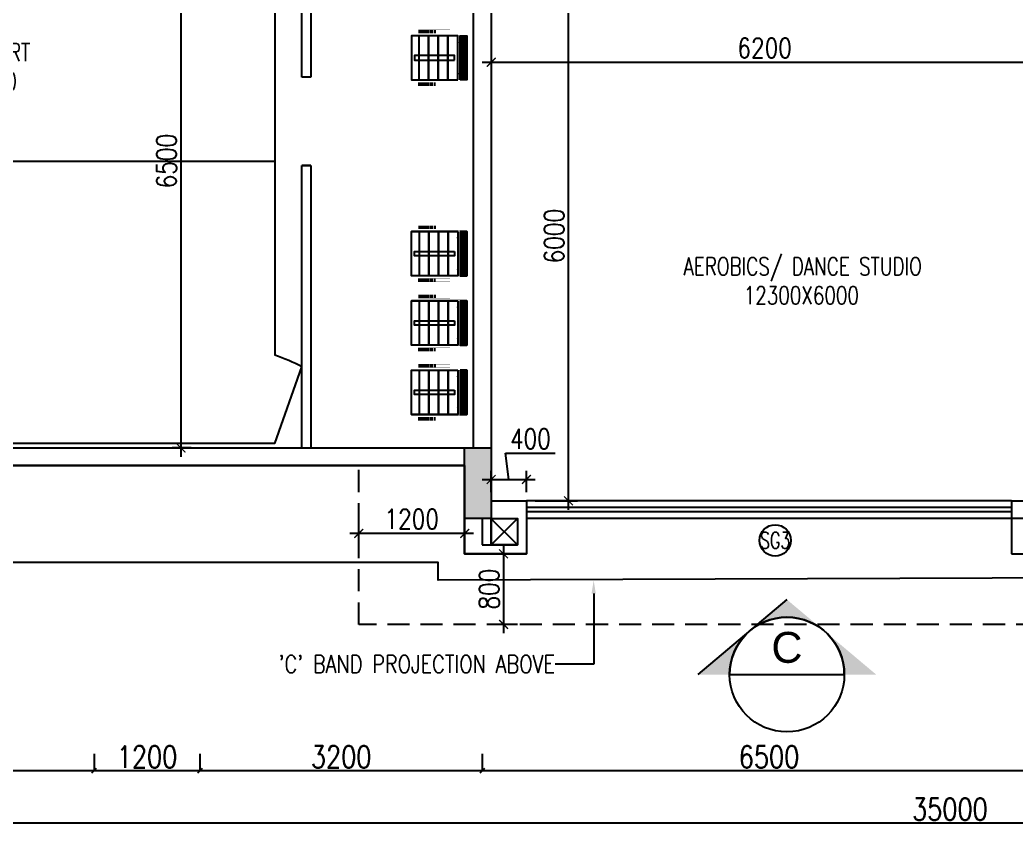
# Model space of a CAD drawing. Extents: x -32840 to 422982, y 280745 to 888746.
# Drawn here: x 85637 to 96928, y 801214 to 810338 of the extents above; entities that cross this region are included whole.
import ezdxf
from ezdxf import colors
from ezdxf.entities.mleader import LeaderData, LeaderLine
from ezdxf.enums import TextEntityAlignment as Align
from ezdxf.math import Vec2, Vec3

# ---------------------------------------------------------------- set-up
doc = ezdxf.new("R2010")
doc.units = 0
doc.header["$LTSCALE"] = 1000
doc.header["$PDMODE"] = 3
doc.linetypes.add('CONTINOUS', pattern=[0])
doc.linetypes.add('HIDDEN', pattern=[0.375, 0.25, -0.125])
doc.layers.get('Defpoints').update_dxf_attribs({"linetype": 'HIDDEN'})
doc.layers.add('A-Area duct', color=50, linetype='Continuous', plot=False)
for name, color, linetype in [('A-Chejja', 5, 'HIDDEN'), ('A-COURTS', 2, 'Continuous'), ('a-dim', 3, 'Continuous'), ('A-DOOR', 1, 'Continuous'), ('A-duct', 1, 'Continuous'), ('A-Floor Projection', 5, 'CONTINOUS'), ('A-RD', 6, 'Continuous'), ('A-Tag LVl', 2, 'Continuous'), ('A-TAG-DW', 2, 'Continuous'), ('A-TXT', 6, 'Continuous'), ('A-WAL', 7, 'Continuous'), ('A-WALL', 7, 'CONTINOUS'), ('a-win', 1, 'Continuous'), ('Dimension', 7, 'Continuous'), ('FURN', 11, 'Continuous'), ('S-RCWALL', 10, 'Continuous'), ('S-RCWALL HATCH', 165, 'Continuous')]:
    doc.layers.add(name, color=color, linetype=linetype)
doc.layers.add('A-Dim grid', color=3, linetype='Continuous', transparency=0.5)
doc.styles.add('Arial', font='arial.ttf')
doc.styles.add('ROMANS', font='romans.shx', dxfattribs={"width": 0.8})
doc.dimstyles.new('A-Dim Grid', dxfattribs={"dimscale": 100, "dimtxt": 2.5, "dimasz": 0.5, "dimexe": 0, "dimexo": 0, "dimgap": 0.3, "dimtad": 1, "dimdec": 0, "dimlfac": -0.01, "dimzin": 3, "dimdsep": 46, "dimtxsty": 'ROMANS', "dimblk": 'OBLIQUE', "dimcen": 5, "dimclrd": 256, "dimclre": 8, "dimclrt": 4, "dimadec": 0, "dimazin": 0, "dimtfac": 1, "dimtdec": 0, "dimtix": 1, "dimtmove": 1, "dimatfit": 3, "dimfxl": 1, "dimfrac": 2, "dimtolj": 1, "dimtzin": 3, "dimlwd": -1, "dimarcsym": 0})
doc.dimstyles.new('dim-1', dxfattribs={"dimscale": 100, "dimtxt": 2.25, "dimasz": 1, "dimexe": 1, "dimexo": 1, "dimgap": 0.5, "dimtad": 1, "dimdec": 0, "dimzin": 3, "dimdsep": 46, "dimtxsty": 'ROMANS', "dimblk": 'ARCHTICK', "dimcen": 0.0625, "dimdle": 1, "dimclrd": 256, "dimclre": 256, "dimclrt": 6, "dimadec": 0, "dimazin": 0, "dimtfac": 1, "dimtdec": 0, "dimtix": 1, "dimtmove": 1, "dimatfit": 3, "dimfxl": 1, "dimfrac": 2, "dimtolj": 1, "dimtzin": 3, "dimarcsym": 0})

# ---------------------------------------------------------------- blocks, each defined once
blk = doc.blocks.new('A$C015D4CAF')
at = {"layer": 'A-COURTS'}
for p, q in [((5400, 9750), (1000, 9750)), ((3200, 4875), (3200, 9750)), ((1000, 5875), (0, 5875)), ((1000, 4875), (1000, 5875)), ((5400, 4875), (5400, 5875)), ((5400, 5875), (6400, 5875)), ((6400, 4875), (0, 4875))]:
    blk.add_line(p, q, dxfattribs=at)
for points in [[(0, 9750), (868, 10056, -0.037681), (1000, 9750, 5.347459)], [(6400, 9750), (5532, 10056, 0.037681), (5400, 9750, -5.347459)]]:
    blk.add_lwpolyline(points, format="xyb", dxfattribs=at)
blk.add_lwpolyline([(0, 9750), (0, 9750), (0, 0), (6400, 0), (6400, 9750)], dxfattribs=at)
blk = doc.blocks.new('RD')
at = {"style": 'ROMANS', "width": 0.75}
for tag, p in [('RT', (10.24, 14.08)), ('SZ', (10.24, 2.74))]:
    blk.add_attdef(tag, text='', height=9, dxfattribs=at).set_placement(p, align=Align.CENTER)
blk = doc.blocks.new('A$C3a6e2320')
at = {"layer": 'FURN'}
for p, q in [((570, 628), (68, 628)), ((570, 626), (68, 626)), ((570, 623), (68, 623)), ((570, 616), (68, 616)), ((570, 605), (68, 605)), ((570, 589), (68, 589)), ((570, 572), (68, 572)), ((570, 419), (68, 419)), ((570, 414), (68, 414)), ((1, 266), (38, 266)), ((1, 238), (38, 238)), ((570, 310), (68, 310)), ((570, 305), (68, 305)), ((637, 266), (600, 266)), ((637, 238), (600, 238)), ((1, 217), (38, 217)), ((1, 191), (38, 191)), ((1, 171), (38, 171)), ((1, 155), (38, 155)), ((1, 140), (38, 140)), ((1, 125), (38, 125)), ((1, 114), (38, 114)), ((570, 200), (68, 200)), ((570, 195), (68, 195)), ((637, 217), (600, 217)), ((637, 191), (600, 191)), ((637, 171), (600, 171)), ((637, 155), (600, 155)), ((637, 140), (600, 140)), ((637, 125), (600, 125)), ((637, 114), (600, 114)), ((1, 106), (38, 106)), ((1, 99), (38, 99)), ((1, 95), (38, 95)), ((1, 92), (38, 92)), ((1, 90), (38, 90)), ((637, 106), (600, 106)), ((637, 99), (600, 99)), ((637, 95), (600, 95)), ((637, 92), (600, 92)), ((637, 90), (600, 90))]:
    blk.add_line(p, q, dxfattribs=at)
for points, const_width in [([(56, 1), (68, 1), (68, 630), (56, 630)], 1), ([(582, 1), (582, 630), (570, 630), (570, 1)], 1), ([(1, 88), (38, 88), (38, 438), (1, 438)], 1.5), ([(38, 413), (56, 413), (56, 401), (38, 401)], 0.5), ([(600, 413), (582, 413), (582, 401), (600, 401)], 0.5), ([(637, 88), (600, 88), (600, 438), (637, 438)], 1.5), ([(38, 113), (56, 113), (56, 126), (38, 126)], 0.5), ([(600, 113), (582, 113), (582, 126), (600, 126)], 0.5)]:
    blk.add_lwpolyline(points, close=True, dxfattribs=dict(at, const_width=const_width))
for points in [[(570, 555), (68, 555), (68, 630), (570, 630)], [(570, 526), (68, 526), (68, 1), (570, 1)], [(344, 488), (294, 488), (294, 38), (344, 38)]]:
    blk.add_lwpolyline(points, close=True, dxfattribs=at)
for points in [[(138, 525, -0.015936), (144, 526)], [(494, 526, -0.007067), (507, 525)]]:
    blk.add_lwpolyline(points, format="xyb", dxfattribs=at)
blk.add_lwpolyline([(570, 89), (68, 89)], dxfattribs=at)
blk = doc.blocks.new('TAG-DOOR-WINOW')
blk.add_circle((0, 0), 2.37)
at = {"color": 6, "style": 'ROMANS', "width": 0.7}
blk.add_attdef('DW', text='', height=2.5, dxfattribs=at).set_placement((0, 0), align=Align.MIDDLE_CENTER)
blk = doc.blocks.new('TAG-SEC')
blk.add_line((-6.5, 0), (6.5, 0))
blk.add_circle((0, 0), 6.5)
at = {"color": 6, "style": 'Arial'}
blk.add_attdef('88', text='', height=3.5, dxfattribs=at).set_placement((0, 3.08), align=Align.MIDDLE_CENTER)
at = {"color": 6, "style": 'ROMANS', "width": 0.708488}
blk.add_attdef('X8-X-8888', text='', height=1.75, dxfattribs=at).set_placement((-5.58, -2.55), (5.58, -2.55), align=Align.FIT)
blk = doc.blocks.new('A$Ce1edbb18')
at = {"layer": 'A-Tag LVl'}
h = blk.add_hatch(color=256, dxfattribs=at)
h.paths.add_polyline_path([(14742, -15568), (15103, -15568, -0.2206), (15333, -15071)])
h.paths.add_polyline_path([(15753, -14719), (15337, -15068, -0.175251), (15753, -14918, -0.175251), (16169, -15068)])
h.paths.add_polyline_path([(16173, -15071, -0.2206), (16403, -15568), (16764, -15568)])
blk.add_line((15753, -14719), (14742, -15568), dxfattribs=at)
blk.add_arc((15753, -15568), 650, 0, 180, dxfattribs=at)
at = {"layer": 'A-Tag LVl', "xscale": 100, "yscale": 100, "zscale": 100}
blk.add_blockref('TAG-SEC', (15753, -15568), dxfattribs=at).add_auto_attribs({'88': 'C'})
blk = doc.blocks.new('_ArchTick')
at = {"color": 0, "linetype": 'ByBlock', "const_width": 0.15}
blk.add_lwpolyline([(-0.5, -0.5), (0.5, 0.5)], dxfattribs=at)
blk = doc.blocks.new('*D1307')
at = {"layer": 'a-dim', "lineweight": -2, "transparency": 16777216}
for p, q in [((91178, 805130, 0), (91142, 805429, 0)), ((91142, 805429, 0), (91705, 805429, 0)), ((90978, 804988, 0), (90978, 805230, 0)), ((91378, 804988, 0), (91378, 805230, 0)), ((90878, 805130, 0), (91478, 805130, 0))]:
    blk.add_line(p, q, dxfattribs=at)
at = {"layer": 'Defpoints', "color": 0, "transparency": 16777216}
for p in [(91378, 805130, 0), (90978, 804888, 0), (91378, 804888, 0)]:
    blk.add_point(p, dxfattribs=at)
at = {"layer": 'a-dim', "lineweight": -2, "transparency": 16777216, "xscale": 100, "yscale": 100, "zscale": 100, "rotation": 180}
blk.add_blockref('_ArchTick', (90978, 805130, 0), dxfattribs=at)
at = {"layer": 'a-dim', "lineweight": -2, "transparency": 16777216, "xscale": 100, "yscale": 100, "zscale": 100}
blk.add_blockref('_ArchTick', (91378, 805130, 0), dxfattribs=at)
at = {"layer": 'a-dim', "color": 6, "transparency": 16777216, "insert": (91423, 805592, 0), "char_height": 225, "attachment_point": 5, "style": 'ROMANS'}
blk.add_mtext('\\A1;400', dxfattribs=at)
blk = doc.blocks.new('*D1309')
at = {"layer": 'a-dim', "lineweight": -2, "transparency": 16777216}
for p, q in [((91856, 804788, 0), (91856, 810988, 0)), ((91078, 810888, 0), (91956, 810888, 0)), ((91478, 804888, 0), (91956, 804888, 0))]:
    blk.add_line(p, q, dxfattribs=at)
at = {"layer": 'Defpoints', "color": 0, "transparency": 16777216}
for p in [(90978, 810888, 0), (91856, 810888, 0), (91378, 804888, 0)]:
    blk.add_point(p, dxfattribs=at)
at = {"layer": 'a-dim', "lineweight": -2, "transparency": 16777216, "xscale": 100, "yscale": 100, "zscale": 100}
for p, rotation in [((91856, 810888, 0), 90), ((91856, 804888, 0), 270)]:
    blk.add_blockref('_ArchTick', p, dxfattribs=dict(at, rotation=rotation))
at = {"layer": 'a-dim', "color": 6, "transparency": 16777216, "insert": (91693, 807888, 0), "char_height": 225, "attachment_point": 5, "rotation": 90, "style": 'ROMANS'}
blk.add_mtext('\\A1;6000', dxfattribs=at)
blk = doc.blocks.new('*D1310')
at = {"layer": 'a-dim', "lineweight": -2, "transparency": 16777216}
for p, q in [((97178, 810988, 0), (97178, 809758, 0)), ((90978, 810788, 0), (90978, 809758, 0)), ((90878, 809858, 0), (97278, 809858, 0))]:
    blk.add_line(p, q, dxfattribs=at)
at = {"layer": 'Defpoints', "color": 0, "transparency": 16777216}
for p in [(97178, 811088, 0), (90978, 810888, 0), (97178, 809858, 0)]:
    blk.add_point(p, dxfattribs=at)
at = {"layer": 'a-dim', "lineweight": -2, "transparency": 16777216, "xscale": 100, "yscale": 100, "zscale": 100, "rotation": 180}
blk.add_blockref('_ArchTick', (90978, 809858, 0), dxfattribs=at)
at = {"layer": 'a-dim', "lineweight": -2, "transparency": 16777216, "xscale": 100, "yscale": 100, "zscale": 100}
blk.add_blockref('_ArchTick', (97178, 809858, 0), dxfattribs=at)
at = {"layer": 'a-dim', "color": 6, "transparency": 16777216, "insert": (94078, 810020, 0), "char_height": 225, "attachment_point": 5, "style": 'ROMANS'}
blk.add_mtext('\\A1;6200', dxfattribs=at)
blk = doc.blocks.new('_Oblique')
at = {"color": 0, "linetype": 'ByBlock', "lineweight": -2}
blk.add_line((-0.5, -0.5), (0.5, 0.5), dxfattribs=at)
at = {"color": 0, "linetype": 'ByBlock'}
blk.add_line((-0.5, -0.5), (0.5, 0.5), dxfattribs=at)
blk = doc.blocks.new('*D1259')
at = {"layer": 'A-Dim grid', "color": 8, "lineweight": -2, "transparency": 16777216}
for p, q in [((83578, 802023, 0), (83578, 801832, 0)), ((86478, 802023, 0), (86478, 801832, 0))]:
    blk.add_line(p, q, dxfattribs=at)
at = {"layer": 'A-Dim grid', "transparency": 16777216}
blk.add_line((83578, 801832, 0), (86478, 801832, 0), dxfattribs=at)
at = {"layer": 'Defpoints', "color": 0, "transparency": 16777216}
for p in [(83578, 802023, 0), (86478, 802023, 0), (86478, 801832, 0)]:
    blk.add_point(p, dxfattribs=at)
at = {"layer": 'A-Dim grid', "transparency": 16777216, "xscale": 50, "yscale": 50, "zscale": 50, "rotation": 180}
blk.add_blockref('_Oblique', (83578, 801832, 0), dxfattribs=at)
at = {"layer": 'A-Dim grid', "transparency": 16777216, "xscale": 50, "yscale": 50, "zscale": 50}
blk.add_blockref('_Oblique', (86478, 801832, 0), dxfattribs=at)
at = {"layer": 'A-Dim grid', "color": 4, "transparency": 16777216, "insert": (85028, 801987, 0), "char_height": 250, "attachment_point": 5, "style": 'ROMANS'}
blk.add_mtext('\\A1;2900', dxfattribs=at)
blk = doc.blocks.new('*D1260')
at = {"layer": 'A-Dim grid', "color": 8, "lineweight": -2, "transparency": 16777216}
for p, q in [((86478, 802023, 0), (86478, 801832, 0)), ((87678, 802023, 0), (87678, 801832, 0))]:
    blk.add_line(p, q, dxfattribs=at)
at = {"layer": 'A-Dim grid', "transparency": 16777216}
blk.add_line((86478, 801832, 0), (87678, 801832, 0), dxfattribs=at)
at = {"layer": 'Defpoints', "color": 0, "transparency": 16777216}
for p in [(86478, 802023, 0), (87678, 802023, 0), (87678, 801832, 0)]:
    blk.add_point(p, dxfattribs=at)
at = {"layer": 'A-Dim grid', "transparency": 16777216, "xscale": 50, "yscale": 50, "zscale": 50, "rotation": 180}
blk.add_blockref('_Oblique', (86478, 801832, 0), dxfattribs=at)
at = {"layer": 'A-Dim grid', "transparency": 16777216, "xscale": 50, "yscale": 50, "zscale": 50}
blk.add_blockref('_Oblique', (87678, 801832, 0), dxfattribs=at)
at = {"layer": 'A-Dim grid', "color": 4, "transparency": 16777216, "insert": (87078, 801987, 0), "char_height": 250, "attachment_point": 5, "style": 'ROMANS'}
blk.add_mtext('\\A1;1200', dxfattribs=at)
blk = doc.blocks.new('*D1261')
at = {"layer": 'A-Dim grid', "color": 8, "lineweight": -2, "transparency": 16777216}
for p, q in [((87678, 802023, 0), (87678, 801832, 0)), ((90878, 802023, 0), (90878, 801832, 0))]:
    blk.add_line(p, q, dxfattribs=at)
at = {"layer": 'A-Dim grid', "transparency": 16777216}
blk.add_line((87678, 801832, 0), (90878, 801832, 0), dxfattribs=at)
at = {"layer": 'Defpoints', "color": 0, "transparency": 16777216}
for p in [(87678, 802023, 0), (90878, 802023, 0), (90878, 801832, 0)]:
    blk.add_point(p, dxfattribs=at)
at = {"layer": 'A-Dim grid', "transparency": 16777216, "xscale": 50, "yscale": 50, "zscale": 50, "rotation": 180}
blk.add_blockref('_Oblique', (87678, 801832, 0), dxfattribs=at)
at = {"layer": 'A-Dim grid', "transparency": 16777216, "xscale": 50, "yscale": 50, "zscale": 50}
blk.add_blockref('_Oblique', (90878, 801832, 0), dxfattribs=at)
at = {"layer": 'A-Dim grid', "color": 4, "transparency": 16777216, "insert": (89278, 801987, 0), "char_height": 250, "attachment_point": 5, "style": 'ROMANS'}
blk.add_mtext('\\A1;3200', dxfattribs=at)
blk = doc.blocks.new('*D1262')
at = {"layer": 'A-Dim grid', "color": 8, "lineweight": -2, "transparency": 16777216}
for p, q in [((90878, 802023, 0), (90878, 801832, 0)), ((97378, 802023, 0), (97378, 801832, 0))]:
    blk.add_line(p, q, dxfattribs=at)
at = {"layer": 'A-Dim grid', "transparency": 16777216}
blk.add_line((90878, 801832, 0), (97378, 801832, 0), dxfattribs=at)
at = {"layer": 'Defpoints', "color": 0, "transparency": 16777216}
for p in [(90878, 802023, 0), (97378, 802023, 0), (97378, 801832, 0)]:
    blk.add_point(p, dxfattribs=at)
at = {"layer": 'A-Dim grid', "transparency": 16777216, "xscale": 50, "yscale": 50, "zscale": 50, "rotation": 180}
blk.add_blockref('_Oblique', (90878, 801832, 0), dxfattribs=at)
at = {"layer": 'A-Dim grid', "transparency": 16777216, "xscale": 50, "yscale": 50, "zscale": 50}
blk.add_blockref('_Oblique', (97378, 801832, 0), dxfattribs=at)
at = {"layer": 'A-Dim grid', "color": 4, "transparency": 16777216, "insert": (94128, 801987, 0), "char_height": 250, "attachment_point": 5, "style": 'ROMANS'}
blk.add_mtext('\\A1;6500', dxfattribs=at)
blk = doc.blocks.new('*D1265')
at = {"layer": 'A-Dim grid', "color": 8, "lineweight": -2, "transparency": 16777216}
for p, q in [((78678, 801904, 0), (78678, 801239, 0)), ((113678, 801904, 0), (113678, 801239, 0))]:
    blk.add_line(p, q, dxfattribs=at)
at = {"layer": 'A-Dim grid', "transparency": 16777216}
blk.add_line((78678, 801239, 0), (113678, 801239, 0), dxfattribs=at)
at = {"layer": 'Defpoints', "color": 0, "transparency": 16777216}
for p in [(78678, 801904, 0), (113678, 801904, 0), (113678, 801239, 0)]:
    blk.add_point(p, dxfattribs=at)
at = {"layer": 'A-Dim grid', "transparency": 16777216, "xscale": 50, "yscale": 50, "zscale": 50, "rotation": 180}
blk.add_blockref('_Oblique', (78678, 801239, 0), dxfattribs=at)
at = {"layer": 'A-Dim grid', "transparency": 16777216, "xscale": 50, "yscale": 50, "zscale": 50}
blk.add_blockref('_Oblique', (113678, 801239, 0), dxfattribs=at)
at = {"layer": 'A-Dim grid', "color": 4, "transparency": 16777216, "insert": (96178, 801394, 0), "char_height": 250, "attachment_point": 5, "style": 'ROMANS'}
blk.add_mtext('\\A1;35000', dxfattribs=at)
blk = doc.blocks.new('*D1423')
at = {"layer": 'a-dim', "lineweight": -2, "transparency": 16777216}
for p, q in [((89478, 804388, 0), (89478, 804619, 0)), ((90678, 804388, 0), (90678, 804619, 0)), ((90778, 804519, 0), (89378, 804519, 0))]:
    blk.add_line(p, q, dxfattribs=at)
at = {"layer": 'Defpoints', "color": 0, "transparency": 16777216}
for p in [(89478, 804519, 0), (89478, 804288, 0), (90678, 804288, 0)]:
    blk.add_point(p, dxfattribs=at)
at = {"layer": 'a-dim', "lineweight": -2, "transparency": 16777216, "xscale": 100, "yscale": 100, "zscale": 100, "rotation": 180}
blk.add_blockref('_ArchTick', (89478, 804519, 0), dxfattribs=at)
at = {"layer": 'a-dim', "lineweight": -2, "transparency": 16777216, "xscale": 100, "yscale": 100, "zscale": 100}
blk.add_blockref('_ArchTick', (90678, 804519, 0), dxfattribs=at)
at = {"layer": 'a-dim', "color": 6, "transparency": 16777216, "insert": (90078, 804682, 0), "char_height": 225, "attachment_point": 5, "style": 'ROMANS'}
blk.add_mtext('\\A1;1200', dxfattribs=at)
blk = doc.blocks.new('*D1424')
at = {"layer": 'a-dim', "lineweight": -2, "transparency": 16777216}
for p, q in [((91118, 804388, 0), (91118, 803388, 0)), ((91278, 804288, 0), (91018, 804288, 0)), ((91278, 803488, 0), (91018, 803488, 0))]:
    blk.add_line(p, q, dxfattribs=at)
at = {"layer": 'Defpoints', "color": 0, "transparency": 16777216}
for p in [(91378, 804288, 0), (91118, 803488, 0), (91378, 803488, 0)]:
    blk.add_point(p, dxfattribs=at)
at = {"layer": 'a-dim', "lineweight": -2, "transparency": 16777216, "xscale": 100, "yscale": 100, "zscale": 100}
for p, rotation in [((91118, 804288, 0), 90), ((91118, 803488, 0), 270)]:
    blk.add_blockref('_ArchTick', p, dxfattribs=dict(at, rotation=rotation))
at = {"layer": 'a-dim', "color": 6, "transparency": 16777216, "insert": (90956, 803888, 0), "char_height": 225, "attachment_point": 5, "rotation": 90, "style": 'ROMANS'}
blk.add_mtext('\\A1;800', dxfattribs=at)
blk = doc.blocks.new('*D1463')
at = {"layer": 'Defpoints', "color": 0, "transparency": 16777216}
for p in [(87678, 811988, 0), (87462, 805488, 0), (87678, 805488, 0)]:
    blk.add_point(p, dxfattribs=at)
at = {"layer": 'Dimension', "lineweight": -2, "transparency": 16777216}
for p, q in [((87462, 812088, 0), (87462, 805388, 0)), ((87578, 811988, 0), (87362, 811988, 0)), ((87578, 805488, 0), (87362, 805488, 0))]:
    blk.add_line(p, q, dxfattribs=at)
at = {"layer": 'Dimension', "lineweight": -2, "transparency": 16777216, "xscale": 100, "yscale": 100, "zscale": 100}
for p, rotation in [((87462, 811988, 0), 90), ((87462, 805488, 0), 270)]:
    blk.add_blockref('_ArchTick', p, dxfattribs=dict(at, rotation=rotation))
at = {"layer": 'Dimension', "color": 6, "transparency": 16777216, "insert": (87299, 808738, 0), "char_height": 225, "attachment_point": 5, "rotation": 90, "style": 'ROMANS'}
blk.add_mtext('\\A1;6500', dxfattribs=at)
blk = doc.blocks.new('NEWGR')
at = {"layer": 'S-RCWALL HATCH'}
blk.add_hatch(color=253, dxfattribs=at).paths.add_polyline_path([(228668, 389631), (228368, 389631), (228368, 388831), (228668, 388831)])
at = {"layer": 'S-RCWALL'}
blk.add_lwpolyline([(228368, 389631), (228668, 389631), (228668, 388831), (228368, 388831)], close=True, dxfattribs=at)

msp = doc.modelspace()

# ---------------------------------------------------------------- linework, layer by layer
at = {"layer": 'A-Area duct', "elevation": 0}
msp.add_lwpolyline([(90977.9, 804687.9), (91277.9, 804687.9), (91277.9, 804387.9), (90977.9, 804387.9)], close=True, dxfattribs=at)
at = {"layer": 'A-Chejja', "elevation": 0}
msp.add_lwpolyline([(104677.9, 807287.9), (104677.7, 803487.9), (89477.7, 803487.9), (89477.9, 805287.9)], dxfattribs=at)
at = {"layer": 'A-DOOR'}
msp.add_line((88833.6, 808687.9, 0), (88933.6, 808687.9, 0), dxfattribs=at)
msp.add_line((88833.6, 808687.9, 0), (88933.6, 808687.9, 0), dxfattribs=at)
at = {"layer": 'A-duct'}
for p, q in [((90977.9, 804687.9, 0), (90977.9, 804387.9, 0)), ((91277.9, 804687.9, 0), (90977.9, 804387.9, 0)), ((90977.9, 804685.8, 0), (91277.9, 804387.9, 0))]:
    msp.add_line(p, q, dxfattribs=at)
at = {"layer": 'A-Floor Projection', "color": 1, "elevation": 0}
msp.add_lwpolyline([(103977.9, 807287.9), (103977.9, 804037.9), (90377.9, 803987.9), (90377.9, 804187.9), (78577.9, 804187.9), (78577.9, 805287.9)], dxfattribs=at)
at = {"layer": 'A-WALL'}
for p, q in [((90777.9, 805487.9, 0), (90777.9, 811987.9, 0)), ((90977.9, 810887.9, 0), (90977.9, 804687.9, 0)), ((78777.9, 805487.9, 0), (90777.9, 805487.9, 0)), ((83677.9, 805287.9, 0), (90677.9, 805287.9, 0)), ((90677.9, 805287.9, 0), (90677.9, 804287.9, 0)), ((90977.9, 804887.9, 0), (91277.9, 804887.9, 0)), ((91277.9, 804887.9, 0), (91377.9, 804887.9, 0)), ((91377.9, 804887.9, 0), (91377.9, 804287.9, 0)), ((96877.9, 804887.9, 0), (97477.9, 804887.9, 0)), ((96877.9, 804887.9, 0), (96877.9, 804687.9, 0)), ((96877.9, 804887.9, 0), (96877.9, 804287.9, 0)), ((90877.9, 804687.9, 0), (90877.9, 804387.9, 0)), ((90977.9, 804687.9, 0), (90877.9, 804687.9, 0)), ((90977.9, 804687.9, 0), (91277.9, 804687.9, 0)), ((91277.9, 804687.9, 0), (91277.9, 804387.9, 0)), ((90877.9, 804387.9, 0), (91277.9, 804387.9, 0)), ((90677.9, 804287.9, 0), (91377.9, 804287.9, 0)), ((96877.9, 804287.9, 0), (97477.9, 804287.9, 0))]:
    msp.add_line(p, q, dxfattribs=at)
at = {"layer": 'A-WALL', "elevation": 0, "flags": 128}
msp.add_lwpolyline([(109377.9, 825287.9), (113977.9, 825287.7), (113977.9, 808587.7), (108177.9, 808587.9), (108177.9, 808587.9), (106477.9, 808587.9), (106477.9, 808587.9), (103477.9, 808587.9), (103477.9, 805287.9), (103577.9, 805287.9), (103577.9, 804287.9), (102877.9, 804287.9), (102877.9, 804687.9), (91377.9, 804687.9), (91377.9, 804287.9), (90677.9, 804287.9), (90677.9, 805287.9), (84677.9, 805287.9), (84677.9, 805287.9), (83477.9, 805287.9), (83477.9, 805287.9), (78577.9, 805287.9), (78577.9, 818487.9)], dxfattribs=at)
at = {"layer": 'a-win'}
for p, q in [((88833.6, 809687.9, 0), (88833.6, 811987.9, 0)), ((88933.6, 811987.9, 0), (88933.6, 809687.9, 0)), ((88933.6, 809687.9, 0), (88833.6, 809687.9, 0)), ((88933.6, 809687.9, 0), (88833.6, 809687.9, 0)), ((88833.6, 805487.9, 0), (88833.6, 808687.9, 0)), ((88933.6, 808687.9, 0), (88833.6, 808687.9, 0)), ((88933.6, 808687.9, 0), (88833.6, 808687.9, 0)), ((88933.6, 808687.9, 0), (88933.6, 805487.9, 0)), ((96877.9, 804887.9, 0), (91377.9, 804887.9, 0)), ((96877.9, 804812.9, 0), (91377.9, 804812.9, 0)), ((96877.9, 804762.9, 0), (91377.9, 804762.9, 0)), ((96877.9, 804687.9, 0), (91377.9, 804687.9, 0))]:
    msp.add_line(p, q, dxfattribs=at)

# ---------------------------------------------------------------- block references
msp.add_blockref('A$Ce1edbb18', (78577.9, 818487.9, 0))
at = {"layer": 'A-RD'}
ref = msp.add_blockref('RD', (84609.7, 809460.8, 0), dxfattribs=dict(at, xscale=29.00000000000007, yscale=29.00000000000007, zscale=29.00000000000007, rotation=2.625499734639056e-06))
ref.add_attrib('RT', 'SQUASH COURT', dxfattribs={"height": 203, "rotation": 360, "style": 'ROMANS', "oblique": 0, "width": 0.75}).set_placement((84964.8, 809869, 0), align=Align.CENTER)
ref.add_attrib('SZ', '12000X6500', dxfattribs={"height": 203, "rotation": 360, "style": 'ROMANS', "oblique": 0, "width": 0.75}).set_placement((84950.3, 809540.3, 0), align=Align.CENTER)
ref = msp.add_blockref('RD', (94153.9, 807035.8, 0), dxfattribs=dict(at, xscale=29.00000000000007, yscale=29.00000000000007, zscale=29.00000000000007, rotation=359.9999973745001))
ref.add_attrib('RT', 'AEROBICS/ DANCE STUDIO', dxfattribs={"height": 203, "rotation": 360, "style": 'ROMANS', "width": 0.75}).set_placement((94509, 807444, 0), align=Align.CENTER)
ref.add_attrib('SZ', '12300X6000', dxfattribs={"height": 203, "rotation": 360, "style": 'ROMANS', "width": 0.75}).set_placement((94494.5, 807115.4, 0), align=Align.CENTER)
at = {"layer": 'A-TAG-DW'}
ref = msp.add_blockref('TAG-DOOR-WINOW', (94197.3, 804440.1, 0), dxfattribs=dict(at, xscale=75.00000000000004, yscale=75.00000000000004, zscale=75.00000000000004, rotation=334.3000000001243))
ref.add_attrib('DW', 'SG3', dxfattribs={"layer": '0', "color": 6, "height": 187.5, "style": 'ROMANS', "width": 0.7}).set_placement((94197.3, 804440.1, 0), align=Align.MIDDLE_CENTER)
at = {"layer": 'A-WAL', "xscale": -1, "rotation": 270}
for name, p in [('A$C015D4CAF', (78777.9, 805537.9, 0)), ('A$C3a6e2320', (90073.2, 807369.4, 0)), ('A$C3a6e2320', (90073.2, 806584.4, 0)), ('A$C3a6e2320', (90073.2, 805799.4, 0))]:
    msp.add_blockref(name, p, dxfattribs=at)
at = {"layer": 'A-WAL', "rotation": 269.9999999999999}
msp.add_blockref('A$C3a6e2320', (90073.2, 810227.3, 0), dxfattribs=at)
at = {"layer": 'S-RCWALL'}
msp.add_blockref('NEWGR', (-137690.3, 415856.7, 0), dxfattribs=at)

# ---------------------------------------------------------------- dimensions: what is measured, and where the dimension line sits
at = {"layer": 'a-dim'}
for base, p1, p2, picture, middle in [((97177.9, 809857.9, 0), (90977.9, 810887.9, 0), (97177.9, 811087.9, 0), '*D1310', (94077.9, 810020.4, 0)), ((89477.8, 804519.3, 0), (90677.9, 804287.9, 0), (89477.8, 804287.9, 0), '*D1423', (90077.8, 804681.8, 0))]:
    dim = msp.add_linear_dim(base=base, p1=p1, p2=p2, dimstyle='dim-1', dxfattribs=at)
    dim.commit()
    dim.dimension.update_dxf_attribs({"geometry": picture, "text_midpoint": middle})
for base, p1, p2, picture, middle in [((91855.7, 810887.9, 0), (91377.9, 804887.9, 0), (90977.9, 810887.9, 0), '*D1309', (91693.2, 807887.9, 0)), ((91118.1, 803487.9, 0), (91377.9, 804287.9, 0), (91377.9, 803487.9, 0), '*D1424', (90955.6, 803887.9, 0))]:
    dim = msp.add_linear_dim(base=base, p1=p1, p2=p2, angle=90, dimstyle='dim-1', dxfattribs=at)
    dim.commit()
    dim.dimension.update_dxf_attribs({"geometry": picture, "text_midpoint": middle})
dim = msp.add_linear_dim(base=(91377.9, 805129.6, 0), p1=(90977.9, 804887.9, 0), p2=(91377.9, 804887.9, 0), dimstyle='dim-1', dxfattribs=at)
dim.commit()
dim.dimension.update_dxf_attribs({"geometry": '*D1307', "text_midpoint": (91191.8, 805429.4, 0), "dimtype": 160})
at = {"layer": 'A-Dim grid'}
for base, p1, p2, picture, middle in [((86477.9, 801832, 0), (83577.9, 802023.4, 0), (86477.9, 802023.4, 0), '*D1259', (85027.9, 801987, 0)), ((87677.9, 801832, 0), (86477.9, 802023.4, 0), (87677.9, 802023.4, 0), '*D1260', (87077.9, 801987, 0)), ((90877.9, 801832, 0), (87677.9, 802023.4, 0), (90877.9, 802023.4, 0), '*D1261', (89277.9, 801987, 0)), ((97377.9, 801832, 0), (90877.9, 802023.4, 0), (97377.9, 802023.4, 0), '*D1262', (94127.9, 801987, 0)), ((113678.1, 801239.1, 0), (78677.9, 801903.8, 0), (113678.1, 801903.6, 0), '*D1265', (96178, 801394.1, 0))]:
    dim = msp.add_linear_dim(base=base, p1=p1, p2=p2, dimstyle='A-Dim Grid', dxfattribs=at)
    dim.commit()
    dim.dimension.update_dxf_attribs({"geometry": picture, "text_midpoint": middle})
at = {"layer": 'Dimension'}
dim = msp.add_aligned_dim(p1=(87677.9, 811987.9, 0), p2=(87677.9, 805487.9, 0), distance=-216.3, dimstyle='dim-1', dxfattribs=at)
dim.commit()
dim.dimension.update_dxf_attribs({"geometry": '*D1463', "text_midpoint": (87299.1, 808737.9, 0)})

# ---------------------------------------------------------------- leaders
at = {"layer": 'A-TXT'}
ml = msp.add_multileader_mtext('Standard', dxfattribs=at)
ml.set_content("'C' BAND PROJECTION ABOVE", color=256, style='ROMANS')
ml.set_leader_properties()
ml.build(insert=Vec2(0, 0))
ml.multileader.update_dxf_attribs({"dogleg_length": 50, "arrow_head_size": 150})
ctx = ml.context
ctx.base_point, ctx.char_height, ctx.arrow_head_size, ctx.plane_origin = Vec3(88149, 803038.8, 0), 200, 150, Vec3(83253.9, 802393.7, 0)
ctx.text_align_type = 2
notes = []
notes.append((ctx, [(0, (1, 1, 0), (92140.2, 803038.8, 0), (-1, 0), 436.7, [(0, [(92140.2, 803986.6, 0)], 0, [])])]))
ctx.mtext.insert, ctx.mtext.rotation, ctx.mtext.alignment, ctx.mtext.flow_direction = Vec3(91701.5, 803138.8, 0), 6.2831853, 3, 5
for ctx, leaders in notes:
    for number, flags, end, landing, length, lines in leaders:
        leader = LeaderData()
        leader.index, (leader.has_last_leader_line, leader.has_dogleg_vector, leader.attachment_direction) = number, flags
        leader.last_leader_point, leader.dogleg_vector, leader.dogleg_length = Vec3(end), Vec3(landing), length
        for number, points, colour, breaks in lines:
            line = LeaderLine()
            line.index, line.vertices, line.color, line.breaks = number, Vec3.list(points), colors.encode_raw_color(colour), breaks
            leader.lines.append(line)
        ctx.leaders.append(leader)

doc.saveas('drawing.dxf')
